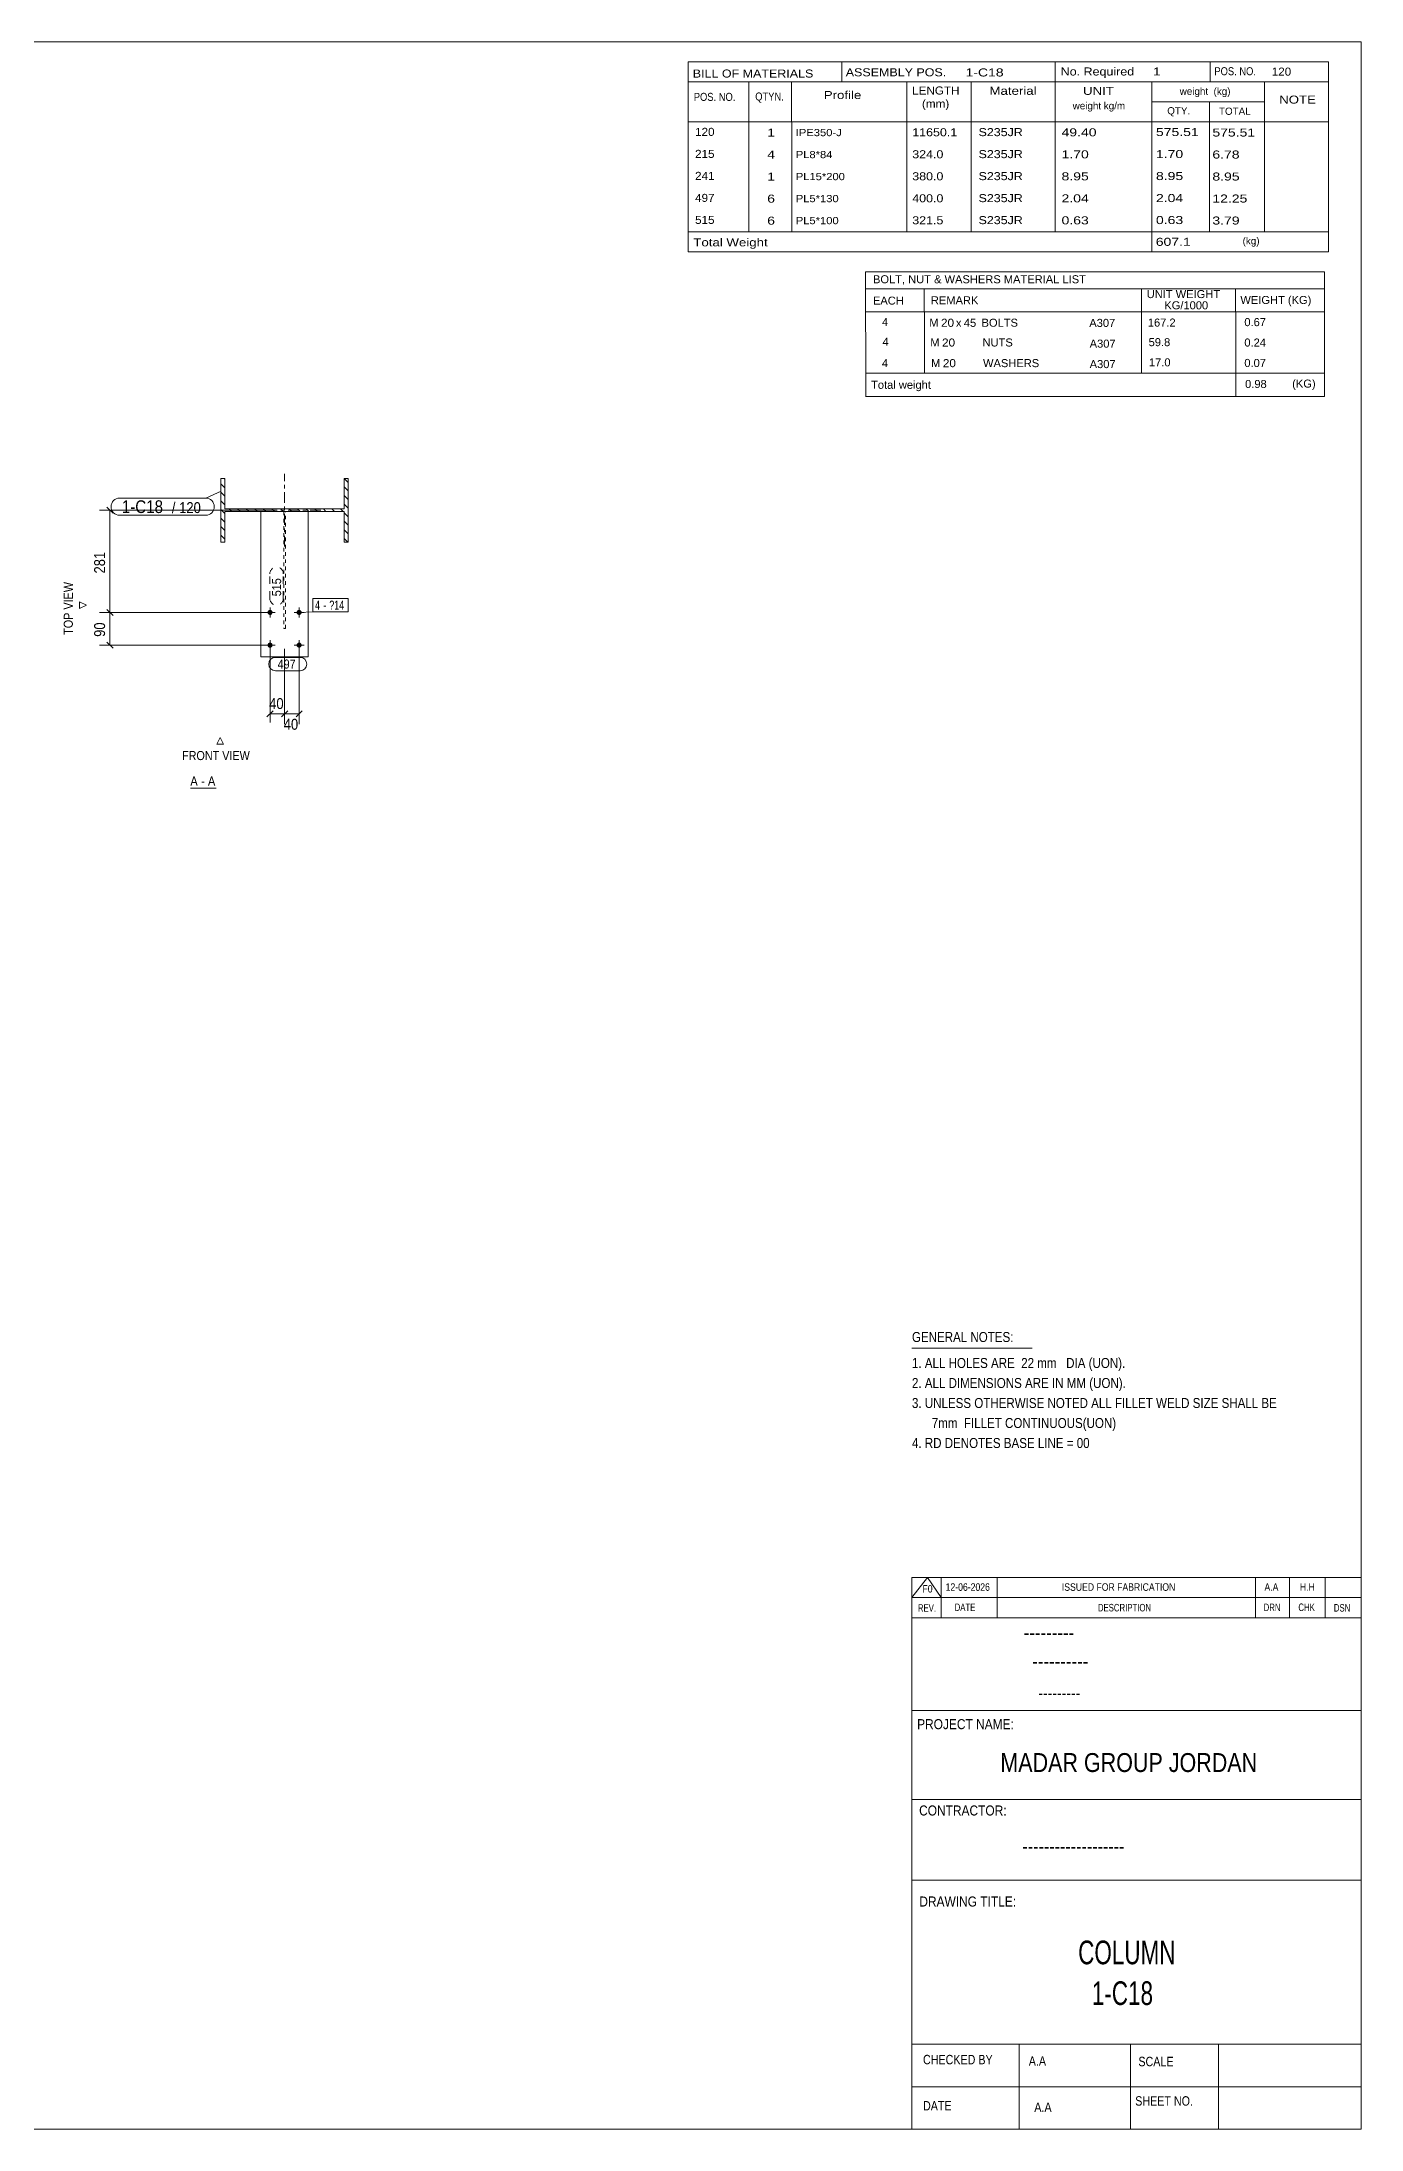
# Model space of a CAD drawing. Header units: millimetres. Extents: x 2 to 825, y 1 to 579.
# Drawn here: x 462 to 825, y 5 to 579 of the extents above; entities that cross this region are included whole.
import ezdxf

# ---------------------------------------------------------------- set-up
doc = ezdxf.new("R2010")
doc.units = ezdxf.units.MM
for name, pattern in [('XKITLINE00', [0]), ('XKITLINE01', [4, 1, -1, 1, -1]), ('XKITLINE02', [4, 2, -2]), ('XKITLINE03', [6, 3, -1, 1, -1])]:
    doc.linetypes.add(name, pattern=pattern)
for name, color, linetype, lineweight in [('Bolt', 3, 'Continuous', 0), ('BoltMark', 7, 'Continuous', 0), ('Dimensions', 7, 'Continuous', 0), ('DrawingSheet', 5, 'Continuous', 0), ('OtherObjectType', 7, 'Continuous', 0), ('Part', 2, 'Continuous', 0), ('PartMark', 7, 'Continuous', 0)]:
    doc.layers.add(name, color=color, linetype=linetype, lineweight=lineweight)
doc.styles.add('@ARIAL_UNICODE_MS_BOLD', font='ARIAL.TTF')
doc.styles.add('ARIAL', font='ARIAL.TTF')
doc.styles.add('ARIAL_NARROW', font='ARIALN.TTF')
doc.styles.add('COMIC_SANS_MS_BOLD', font='COMICBD.TTF')
doc.styles.add('SWIS721_EX_BT', font='ARIAL.TTF')
doc.styles.add('SWISSE', font='ARIAL.TTF')

# ---------------------------------------------------------------- blocks, each defined once
blk = doc.blocks.new('*A1')
at = {"layer": 'Part', "color": 7, "linetype": 'XKITLINE00', "lineweight": 0}
for p, q in [((512.65, 456.37), (511.55, 457.47)), ((512.65, 454.02), (511.55, 455.12)), ((512.65, 458.73), (512.45, 458.93)), ((546.55, 457.83), (545.45, 458.93)), ((545.45, 458.93), (545.45, 458.93)), ((546.55, 455.47), (545.45, 456.57)), ((546.55, 453.12), (545.45, 454.22)), ((512.65, 451.66), (511.55, 452.76)), ((512.65, 449.3), (511.55, 450.4)), ((512.65, 446.94), (511.55, 448.04)), ((514.48, 449.83), (513.78, 450.53)), ((516.83, 449.83), (516.13, 450.53)), ((519.19, 449.83), (518.49, 450.53)), ((521.55, 449.83), (520.85, 450.53)), ((523.9, 449.83), (523.2, 450.53)), ((526.26, 449.83), (525.56, 450.53)), ((528.62, 449.83), (527.92, 450.53)), ((530.98, 449.83), (530.28, 450.53)), ((533.33, 449.83), (532.63, 450.53)), ((535.69, 449.83), (534.99, 450.53)), ((538.05, 449.83), (537.35, 450.53)), ((540.41, 449.83), (539.71, 450.53)), ((542.76, 449.83), (542.06, 450.53)), ((545.12, 449.83), (544.42, 450.53)), ((546.55, 450.76), (545.45, 451.86)), ((546.55, 448.4), (545.45, 449.5)), ((512.65, 444.59), (511.55, 445.69)), ((512.65, 442.23), (511.55, 443.33)), ((546.55, 446.05), (545.45, 447.15)), ((546.55, 443.69), (545.45, 444.79)), ((546.45, 441.43), (545.45, 442.43))]:
    blk.add_line(p, q, dxfattribs=at)
blk = doc.blocks.new('*A57')
at = {"layer": 'Bolt'}
for points in [[(524.35, 422.12), (524.35, 422.15), (524.36, 422.18), (524.36, 422.22), (524.37, 422.25), (524.38, 422.29), (524.39, 422.32), (524.4, 422.35), (524.42, 422.38), (524.43, 422.41), (524.45, 422.44), (524.47, 422.47), (524.49, 422.5), (524.51, 422.53), (524.53, 422.55), (524.56, 422.58), (524.58, 422.6), (524.61, 422.62), (524.63, 422.64), (524.66, 422.66), (524.69, 422.68), (524.72, 422.7), (524.75, 422.71), (524.78, 422.73), (524.81, 422.74), (524.85, 422.75), (524.88, 422.76), (524.91, 422.77), (524.95, 422.77), (524.98, 422.78), (525.02, 422.78), (525.05, 422.78), (525.08, 422.78), (525.12, 422.78), (525.15, 422.77), (525.19, 422.77), (525.22, 422.76), (525.25, 422.75), (525.29, 422.74), (525.32, 422.73), (525.35, 422.71), (525.38, 422.7), (525.41, 422.68), (525.44, 422.66), (525.47, 422.64), (525.49, 422.62), (525.52, 422.6), (525.54, 422.58), (525.57, 422.55), (525.59, 422.53), (525.61, 422.5), (525.63, 422.47), (525.65, 422.44), (525.67, 422.41), (525.68, 422.38), (525.7, 422.35), (525.71, 422.32), (525.72, 422.29), (525.73, 422.25), (525.74, 422.22), (525.74, 422.18), (525.75, 422.15), (525.75, 422.12), (525.75, 422.08), (525.75, 422.05), (525.75, 422.01), (525.74, 421.98), (525.74, 421.95), (525.73, 421.91), (525.72, 421.88), (525.71, 421.85), (525.7, 421.81), (525.68, 421.78), (525.67, 421.75), (525.65, 421.72), (525.63, 421.69), (525.61, 421.67), (525.59, 421.64), (525.57, 421.61), (525.54, 421.59), (525.52, 421.56), (525.49, 421.54), (525.47, 421.52), (525.44, 421.5), (525.41, 421.48), (525.38, 421.46), (525.35, 421.45), (525.32, 421.44), (525.29, 421.42), (525.25, 421.41), (525.22, 421.4), (525.19, 421.4), (525.15, 421.39), (525.12, 421.39), (525.08, 421.38), (525.05, 421.38), (525.02, 421.38), (524.98, 421.39), (524.95, 421.39), (524.91, 421.4), (524.88, 421.4), (524.85, 421.41), (524.81, 421.42), (524.78, 421.44), (524.75, 421.45), (524.72, 421.46), (524.69, 421.48), (524.66, 421.5), (524.63, 421.52), (524.61, 421.54), (524.58, 421.56), (524.56, 421.59), (524.53, 421.61), (524.51, 421.64), (524.49, 421.67), (524.47, 421.69), (524.45, 421.72), (524.43, 421.75), (524.42, 421.78), (524.4, 421.81), (524.39, 421.85), (524.38, 421.88), (524.37, 421.91), (524.36, 421.95), (524.36, 421.98), (524.35, 422.01), (524.35, 422.05), (524.35, 422.08)], [(532.35, 422.12), (532.35, 422.15), (532.36, 422.18), (532.36, 422.22), (532.37, 422.25), (532.38, 422.29), (532.39, 422.32), (532.4, 422.35), (532.42, 422.38), (532.43, 422.41), (532.45, 422.44), (532.47, 422.47), (532.49, 422.5), (532.51, 422.53), (532.53, 422.55), (532.56, 422.58), (532.58, 422.6), (532.61, 422.62), (532.63, 422.64), (532.66, 422.66), (532.69, 422.68), (532.72, 422.7), (532.75, 422.71), (532.78, 422.73), (532.81, 422.74), (532.85, 422.75), (532.88, 422.76), (532.91, 422.77), (532.95, 422.77), (532.98, 422.78), (533.02, 422.78), (533.05, 422.78), (533.08, 422.78), (533.12, 422.78), (533.15, 422.77), (533.19, 422.77), (533.22, 422.76), (533.25, 422.75), (533.29, 422.74), (533.32, 422.73), (533.35, 422.71), (533.38, 422.7), (533.41, 422.68), (533.44, 422.66), (533.47, 422.64), (533.49, 422.62), (533.52, 422.6), (533.54, 422.58), (533.57, 422.55), (533.59, 422.53), (533.61, 422.5), (533.63, 422.47), (533.65, 422.44), (533.67, 422.41), (533.68, 422.38), (533.7, 422.35), (533.71, 422.32), (533.72, 422.29), (533.73, 422.25), (533.74, 422.22), (533.74, 422.18), (533.75, 422.15), (533.75, 422.12), (533.75, 422.08), (533.75, 422.05), (533.75, 422.01), (533.74, 421.98), (533.74, 421.95), (533.73, 421.91), (533.72, 421.88), (533.71, 421.85), (533.7, 421.81), (533.68, 421.78), (533.67, 421.75), (533.65, 421.72), (533.63, 421.69), (533.61, 421.67), (533.59, 421.64), (533.57, 421.61), (533.54, 421.59), (533.52, 421.56), (533.49, 421.54), (533.47, 421.52), (533.44, 421.5), (533.41, 421.48), (533.38, 421.46), (533.35, 421.45), (533.32, 421.44), (533.29, 421.42), (533.25, 421.41), (533.22, 421.4), (533.19, 421.4), (533.15, 421.39), (533.12, 421.39), (533.08, 421.38), (533.05, 421.38), (533.02, 421.38), (532.98, 421.39), (532.95, 421.39), (532.91, 421.4), (532.88, 421.4), (532.85, 421.41), (532.81, 421.42), (532.78, 421.44), (532.75, 421.45), (532.72, 421.46), (532.69, 421.48), (532.66, 421.5), (532.63, 421.52), (532.61, 421.54), (532.58, 421.56), (532.56, 421.59), (532.53, 421.61), (532.51, 421.64), (532.49, 421.67), (532.47, 421.69), (532.45, 421.72), (532.43, 421.75), (532.42, 421.78), (532.4, 421.81), (532.39, 421.85), (532.38, 421.88), (532.37, 421.91), (532.36, 421.95), (532.36, 421.98), (532.35, 422.01), (532.35, 422.05), (532.35, 422.08)], [(524.35, 413.12), (524.35, 413.15), (524.36, 413.18), (524.36, 413.22), (524.37, 413.25), (524.38, 413.29), (524.39, 413.32), (524.4, 413.35), (524.42, 413.38), (524.43, 413.41), (524.45, 413.44), (524.47, 413.47), (524.49, 413.5), (524.51, 413.53), (524.53, 413.55), (524.56, 413.58), (524.58, 413.6), (524.61, 413.62), (524.63, 413.64), (524.66, 413.66), (524.69, 413.68), (524.72, 413.7), (524.75, 413.71), (524.78, 413.73), (524.81, 413.74), (524.85, 413.75), (524.88, 413.76), (524.91, 413.77), (524.95, 413.77), (524.98, 413.78), (525.02, 413.78), (525.05, 413.78), (525.08, 413.78), (525.12, 413.78), (525.15, 413.77), (525.19, 413.77), (525.22, 413.76), (525.25, 413.75), (525.29, 413.74), (525.32, 413.73), (525.35, 413.71), (525.38, 413.7), (525.41, 413.68), (525.44, 413.66), (525.47, 413.64), (525.49, 413.62), (525.52, 413.6), (525.54, 413.58), (525.57, 413.55), (525.59, 413.53), (525.61, 413.5), (525.63, 413.47), (525.65, 413.44), (525.67, 413.41), (525.68, 413.38), (525.7, 413.35), (525.71, 413.32), (525.72, 413.29), (525.73, 413.25), (525.74, 413.22), (525.74, 413.18), (525.75, 413.15), (525.75, 413.12), (525.75, 413.08), (525.75, 413.05), (525.75, 413.01), (525.74, 412.98), (525.74, 412.95), (525.73, 412.91), (525.72, 412.88), (525.71, 412.85), (525.7, 412.81), (525.68, 412.78), (525.67, 412.75), (525.65, 412.72), (525.63, 412.69), (525.61, 412.67), (525.59, 412.64), (525.57, 412.61), (525.54, 412.59), (525.52, 412.56), (525.49, 412.54), (525.47, 412.52), (525.44, 412.5), (525.41, 412.48), (525.38, 412.46), (525.35, 412.45), (525.32, 412.44), (525.29, 412.42), (525.25, 412.41), (525.22, 412.4), (525.19, 412.4), (525.15, 412.39), (525.12, 412.39), (525.08, 412.38), (525.05, 412.38), (525.02, 412.38), (524.98, 412.39), (524.95, 412.39), (524.91, 412.4), (524.88, 412.4), (524.85, 412.41), (524.81, 412.42), (524.78, 412.44), (524.75, 412.45), (524.72, 412.46), (524.69, 412.48), (524.66, 412.5), (524.63, 412.52), (524.61, 412.54), (524.58, 412.56), (524.56, 412.59), (524.53, 412.61), (524.51, 412.64), (524.49, 412.67), (524.47, 412.69), (524.45, 412.72), (524.43, 412.75), (524.42, 412.78), (524.4, 412.81), (524.39, 412.85), (524.38, 412.88), (524.37, 412.91), (524.36, 412.95), (524.36, 412.98), (524.35, 413.01), (524.35, 413.05), (524.35, 413.08)], [(532.35, 413.12), (532.35, 413.15), (532.36, 413.18), (532.36, 413.22), (532.37, 413.25), (532.38, 413.29), (532.39, 413.32), (532.4, 413.35), (532.42, 413.38), (532.43, 413.41), (532.45, 413.44), (532.47, 413.47), (532.49, 413.5), (532.51, 413.53), (532.53, 413.55), (532.56, 413.58), (532.58, 413.6), (532.61, 413.62), (532.63, 413.64), (532.66, 413.66), (532.69, 413.68), (532.72, 413.7), (532.75, 413.71), (532.78, 413.73), (532.81, 413.74), (532.85, 413.75), (532.88, 413.76), (532.91, 413.77), (532.95, 413.77), (532.98, 413.78), (533.02, 413.78), (533.05, 413.78), (533.08, 413.78), (533.12, 413.78), (533.15, 413.77), (533.19, 413.77), (533.22, 413.76), (533.25, 413.75), (533.29, 413.74), (533.32, 413.73), (533.35, 413.71), (533.38, 413.7), (533.41, 413.68), (533.44, 413.66), (533.47, 413.64), (533.49, 413.62), (533.52, 413.6), (533.54, 413.58), (533.57, 413.55), (533.59, 413.53), (533.61, 413.5), (533.63, 413.47), (533.65, 413.44), (533.67, 413.41), (533.68, 413.38), (533.7, 413.35), (533.71, 413.32), (533.72, 413.29), (533.73, 413.25), (533.74, 413.22), (533.74, 413.18), (533.75, 413.15), (533.75, 413.12), (533.75, 413.08), (533.75, 413.05), (533.75, 413.01), (533.74, 412.98), (533.74, 412.95), (533.73, 412.91), (533.72, 412.88), (533.71, 412.85), (533.7, 412.81), (533.68, 412.78), (533.67, 412.75), (533.65, 412.72), (533.63, 412.69), (533.61, 412.67), (533.59, 412.64), (533.57, 412.61), (533.54, 412.59), (533.52, 412.56), (533.49, 412.54), (533.47, 412.52), (533.44, 412.5), (533.41, 412.48), (533.38, 412.46), (533.35, 412.45), (533.32, 412.44), (533.29, 412.42), (533.25, 412.41), (533.22, 412.4), (533.19, 412.4), (533.15, 412.39), (533.12, 412.39), (533.08, 412.38), (533.05, 412.38), (533.02, 412.38), (532.98, 412.39), (532.95, 412.39), (532.91, 412.4), (532.88, 412.4), (532.85, 412.41), (532.81, 412.42), (532.78, 412.44), (532.75, 412.45), (532.72, 412.46), (532.69, 412.48), (532.66, 412.5), (532.63, 412.52), (532.61, 412.54), (532.58, 412.56), (532.56, 412.59), (532.53, 412.61), (532.51, 412.64), (532.49, 412.67), (532.47, 412.69), (532.45, 412.72), (532.43, 412.75), (532.42, 412.78), (532.4, 412.81), (532.39, 412.85), (532.38, 412.88), (532.37, 412.91), (532.36, 412.95), (532.36, 412.98), (532.35, 413.01), (532.35, 413.05), (532.35, 413.08)]]:
    blk.add_hatch(color=3, dxfattribs=at).paths.add_polyline_path(points, flags=17)
at = {"layer": 'Bolt', "color": 3, "linetype": 'XKITLINE00', "lineweight": 0}
for p, q in [((523.65, 422.08), (526.45, 422.08)), ((525.05, 420.68), (525.05, 423.48)), ((531.65, 422.08), (534.45, 422.08)), ((533.05, 420.68), (533.05, 423.48)), ((525.05, 411.68), (525.05, 414.48)), ((533.05, 411.68), (533.05, 414.48)), ((523.65, 413.08), (526.45, 413.08)), ((531.65, 413.08), (534.45, 413.08))]:
    blk.add_line(p, q, dxfattribs=at)
blk = doc.blocks.new('*A58')
at = {"layer": 'Part', "color": 7, "linetype": 'XKITLINE03', "lineweight": 0}
for p, q in [((529.05, 440.18), (529.05, 460.18)), ((539.05, 450.18), (519.05, 450.18))]:
    blk.add_line(p, q, dxfattribs=at)
at = {"layer": 'Part', "color": 2, "linetype": 'XKITLINE00', "lineweight": 0}
for p, q in [((511.55, 441.43), (511.55, 458.93)), ((511.55, 458.93), (512.65, 458.93)), ((512.65, 458.93), (512.65, 450.53)), ((545.45, 458.93), (546.55, 458.93)), ((545.45, 450.53), (545.45, 458.93)), ((546.55, 458.93), (546.55, 441.43)), ((512.65, 450.53), (545.45, 450.53)), ((545.45, 449.83), (512.65, 449.83)), ((512.65, 449.83), (512.65, 441.43)), ((545.45, 441.43), (545.45, 449.83)), ((512.65, 441.43), (511.55, 441.43)), ((546.55, 441.43), (545.45, 441.43))]:
    blk.add_line(p, q, dxfattribs=at)
blk = doc.blocks.new('*A59')
at = {"layer": 'Part', "color": 7, "linetype": 'XKITLINE01', "lineweight": 0}
for p, q in [((529.3, 449.83), (528.8, 449.83)), ((528.8, 449.83), (528.8, 417.68)), ((529.3, 417.68), (529.3, 449.83)), ((528.8, 417.68), (529.3, 417.68))]:
    blk.add_line(p, q, dxfattribs=at)
blk = doc.blocks.new('*A60')
at = {"layer": 'Part', "color": 2, "linetype": 'XKITLINE00', "lineweight": 0}
for p, q in [((522.55, 409.83), (522.55, 449.83)), ((535.55, 409.83), (535.55, 449.83)), ((535.55, 409.83), (522.55, 409.83))]:
    blk.add_line(p, q, dxfattribs=at)
at = {"layer": 'Part', "color": 7, "linetype": 'XKITLINE01', "lineweight": 0}
blk.add_line((535.55, 449.83), (522.55, 449.83), dxfattribs=at)
blk = doc.blocks.new('*A66')
at = {"layer": 'DrawingSheet', "color": 5, "linetype": 'XKITLINE00', "lineweight": 0}
for p, q in [((825, 579), (5, 579)), ((5, 579), (5, 5)), ((825, 5), (825, 579)), ((5, 5), (825, 5))]:
    blk.add_line(p, q, dxfattribs=at)
at = {"layer": 'DrawingSheet', "color": 5, "style": 'ARIAL', "width": 0.85}
blk.add_text('Tekla structures', height=2, rotation=90, dxfattribs=at).set_placement((4.5, 5.5))
blk = doc.blocks.new('*A67')
at = {"layer": 'OtherObjectType', "color": 7, "linetype": 'XKITLINE00', "lineweight": 0}
for p, q in [((688.76, 515.75), (688.75, 504.75)), ((688.75, 511.1), (814.88, 511.1)), ((688.76, 515.75), (814.88, 515.75)), ((704.87, 511.11), (704.87, 504.75)), ((764.57, 511.11), (764.57, 504.75)), ((790.47, 511.09), (790.47, 504.75)), ((814.88, 515.75), (814.88, 504.75)), ((688.76, 504.72), (688.76, 499.22)), ((688.77, 504.75), (814.88, 504.75)), ((704.92, 504.75), (704.92, 499.13)), ((764.57, 504.75), (764.57, 499.13)), ((790.5, 504.75), (790.5, 499.25)), ((814.88, 504.75), (814.88, 499.25)), ((688.79, 499.13), (688.79, 493.52)), ((704.95, 499.13), (704.95, 493.51)), ((764.57, 499.13), (764.57, 493.51)), ((790.5, 499.13), (790.5, 493.63)), ((814.88, 499.13), (814.88, 493.63)), ((814.88, 487.9), (688.75, 487.93)), ((688.79, 493.5), (688.79, 487.93)), ((704.95, 493.51), (704.95, 487.89)), ((764.57, 493.51), (764.57, 487.89)), ((790.5, 493.51), (790.5, 487.9)), ((814.88, 493.51), (814.88, 487.9)), ((688.78, 487.89), (688.78, 481.49)), ((688.85, 487.89), (814.87, 487.89)), ((790.5, 487.86), (790.5, 481.44)), ((814.87, 487.86), (814.87, 481.45)), ((688.77, 481.45), (814.87, 481.45))]:
    blk.add_line(p, q, dxfattribs=at)
at = {"layer": 'OtherObjectType', "color": 7, "style": 'ARIAL_NARROW'}
for s, width, p in [('BOLT, NUT & WASHERS MATERIAL LIST', 1.211571, (690.79, 512.59)), ('EACH', 1.211571, (690.78, 506.72)), ('REMARK', 1.211571, (706.7, 506.81)), ('UNIT WEIGHT', 1.211571, (766.03, 508.52)), (' KG/1000', 1.211571, (770.02, 505.43)), ('WEIGHT (KG)', 1.211571, (791.78, 506.9)), ('4', 1.211571, (693.26, 500.85)), ('M', 1.211571, (706.26, 500.65)), ('20', 1.275, (709.5, 500.63)), ('x', 1.211571, (713.58, 500.63)), ('45', 1.211571, (715.76, 500.62)), ('BOLTS', 1.211571, (720.63, 500.64)), ('A307', 1.211571, (750.25, 500.59)), ('167.2', 1.211571, (766.34, 500.68)), ('0.67', 1.211571, (792.87, 500.81)), ('4', 1.211571, (693.4, 495.41)), ('M', 1.211571, (706.54, 495.21)), ('20', 1.275, (709.78, 495.19)), ('NUTS', 1.211571, (720.91, 495.21)), ('A307', 1.211571, (750.35, 494.89)), ('59.8', 1.211571, (766.56, 495.3)), ('0.24', 1.211571, (792.87, 495.19)), ('4', 1.211571, (693.24, 489.54)), ('M', 1.211571, (706.76, 489.54)), ('20', 1.275, (710, 489.52)), ('WASHERS', 1.211571, (721.04, 489.53)), ('A307', 1.211571, (750.35, 489.27)), ('17.0', 1.211571, (766.64, 489.74)), ('0.07', 1.211571, (792.87, 489.58)), ('Total weight', 1.211571, (690.26, 483.57)), ('0.98', 1.211571, (793.07, 483.8)), ('(KG)', 1.211571, (806.02, 483.9))]:
    blk.add_text(s, height=2.2, dxfattribs=dict(at, width=width)).set_placement(p)
blk = doc.blocks.new('*A68')
at = {"layer": 'OtherObjectType', "color": 7, "linetype": 'XKITLINE00', "lineweight": 0}
blk.add_line((701.5, 219.82), (734.5, 219.82), dxfattribs=at)
at = {"layer": 'OtherObjectType', "color": 7, "style": 'ARIAL_NARROW', "width": 1.008832}
for s, p in [('GENERAL NOTES:', (701.5, 221.47)), ('1. ALL HOLES ARE  22 mm   DIA (UON).', (701.5, 214.32)), ('2. ALL DIMENSIONS ARE IN MM (UON).', (701.5, 208.82)), ('3. UNLESS OTHERWISE NOTED ALL FILLET WELD SIZE SHALL BE', (701.5, 203.32)), ('7mm  FILLET CONTINUOUS(UON)', (706.95, 197.82)), ('4. RD DENOTES BASE LINE = 00', (701.5, 192.32))]:
    blk.add_text(s, height=2.75, dxfattribs=at).set_placement(p)
blk = doc.blocks.new('*A69')
at = {"layer": 'OtherObjectType', "color": 7, "linetype": 'XKITLINE00', "lineweight": 0}
for p, q in [((701.5, 156.76), (825, 156.76)), ((701.5, 151.21), (705.82, 156.76)), ((701.5, 151.21), (701.5, 156.76)), ((705.82, 156.76), (709.53, 151.21)), ((709.53, 151.21), (709.53, 156.76)), ((724.97, 151.21), (724.97, 156.76)), ((795.98, 151.21), (795.98, 156.76)), ((805.24, 151.21), (805.24, 156.76)), ((815.12, 151.21), (815.12, 156.76)), ((825, 151.21), (825, 156.76)), ((701.5, 151.21), (825, 151.21)), ((701.5, 145.65), (701.5, 151.21)), ((705.21, 151.21), (825, 151.21)), ((709.53, 145.65), (709.53, 151.21)), ((724.97, 145.65), (724.97, 151.21)), ((795.98, 145.65), (795.98, 151.21)), ((805.24, 145.65), (805.24, 151.21)), ((815.12, 145.65), (815.12, 151.21)), ((825, 145.65), (825, 151.21))]:
    blk.add_line(p, q, dxfattribs=at)
at = {"layer": 'OtherObjectType', "color": 7, "style": 'ARIAL_NARROW'}
for s, height, width, p in [('12-06-2026', 2.058, 1.008832, (710.76, 153.06)), ('ISSUED FOR FABRICATION', 2.0583, 1.008832, (742.71, 153.06)), ('A.A', 2.058, 1.008832, (798.4, 153.06)), ('H.H', 2.058, 1.008832, (808.13, 153.06)), ('REV.', 2.058, 0.907949, (703.13, 147.31)), ('F0', 2.058, 1.008832, (704.4, 152.59)), ('DATE', 2.058, 0.907949, (713.23, 147.5)), ('DESCRIPTION', 2.0583, 0.907949, (752.61, 147.39)), ('DRN', 2.058, 0.907949, (798.17, 147.47)), ('CHK', 2.058, 0.907949, (807.72, 147.5)), ('DSN', 2.058, 0.907949, (817.47, 147.35))]:
    blk.add_text(s, height=height, dxfattribs=dict(at, width=width)).set_placement(p)
blk = doc.blocks.new('*A71')
at = {"layer": 'OtherObjectType', "color": 2, "linetype": 'XKITLINE00', "lineweight": 0}
for p, q in [((701.5, 145.65), (825, 145.65)), ((701.5, 5), (701.5, 145.64)), ((824.98, 145.64), (825, 5)), ((825, 120.14), (701.5, 120.14)), ((701.5, 95.63), (825, 95.63)), ((825, 73.49), (701.5, 73.49)), ((825, 28.4), (701.5, 28.4)), ((730.94, 28.4), (730.94, 5)), ((761.62, 5), (761.62, 28.4)), ((785.75, 5), (785.75, 28.4)), ((825, 16.7), (701.5, 16.7)), ((825, 5), (701.5, 5))]:
    blk.add_line(p, q, dxfattribs=at)
at = {"layer": 'OtherObjectType', "color": 4, "style": '@ARIAL_UNICODE_MS_BOLD', "width": 0.85}
blk.add_text('---------', height=3.9, dxfattribs=at).set_placement((732.23, 139.59))
at = {"layer": 'OtherObjectType', "color": 7, "style": 'ARIAL', "width": 0.85}
for s, height, p in [('----------', 3.9, (734.56, 131.77)), ('---------', 3.25, (736.21, 123.31))]:
    blk.add_text(s, height=height, dxfattribs=at).set_placement(p)
at = {"layer": 'OtherObjectType', "color": 3, "width": 0.85}
for s, style, p in [('PROJECT NAME:', 'SWIS721_EX_BT', (702.92, 115.01)), ('CONTRACTOR:', 'SWISSE', (703.47, 91.27)), ('DRAWING TITLE:', 'SWIS721_EX_BT', (703.53, 66.24))]:
    blk.add_text(s, height=2.7618, dxfattribs=dict(at, style=style)).set_placement(p)
at = {"layer": 'OtherObjectType', "color": 7, "width": 0.85}
for s, height, p in [('MADAR GROUP JORDAN', 5.2, (725.79, 103.23)), ('CHECKED BY', 2.592, (704.53, 22.86)), ('A.A', 2.592, (733.61, 22.45)), ('SCALE', 2.592, (763.74, 22.33)), ('DATE', 2.592, (704.54, 10.16)), ('A.A', 2.592, (735.14, 9.76)), ('SHEET NO.', 2.592, (762.87, 11.49))]:
    blk.add_text(s, height=height, dxfattribs=at).set_placement(p)
at = {"layer": 'OtherObjectType', "color": 1}
for s, height, style, width, p in [('-------------------', 3.9, 'COMIC_SANS_MS_BOLD', 0.85, (731.87, 80.86)), ('COLUMN', 6.5, 'ARIAL', 0.68, (747.19, 50.37)), ('1-C18', 6.5, 'ARIAL', 0.68, (750.95, 39.17))]:
    blk.add_text(s, height=height, dxfattribs=dict(at, style=style, width=width)).set_placement(p)
blk = doc.blocks.new('*A72')
at = {"layer": 'OtherObjectType', "color": 7, "linetype": 'XKITLINE00', "lineweight": 0}
for p, q in [((639.98, 573.5), (815.98, 573.5)), ((639.98, 573.5), (639.98, 562.5)), ((682.26, 573.42), (682.26, 567.87)), ((740.85, 568), (740.85, 573.5)), ((783.43, 567.96), (783.43, 573.42)), ((815.98, 568), (815.98, 573.5)), ((639.98, 568), (815.98, 568)), ((656.64, 568), (656.64, 557)), ((668.4, 567.98), (668.4, 557.03)), ((700.12, 567.99), (700.13, 557)), ((717.78, 567.98), (717.78, 557)), ((740.85, 567.98), (740.85, 557)), ((767.43, 568), (767.43, 557)), ((798.42, 568), (798.42, 557)), ((815.98, 568), (815.98, 562.5)), ((639.98, 562.5), (639.98, 557)), ((639.98, 557), (815.98, 557)), ((639.98, 557), (639.98, 550.95)), ((656.63, 557), (656.63, 550.95)), ((668.44, 556.99), (668.44, 550.95)), ((700.12, 557), (700.11, 550.95)), ((717.79, 557), (717.79, 550.95)), ((740.87, 557), (740.87, 550.95)), ((767.44, 557), (767.44, 550.95)), ((767.45, 562.52), (798.45, 562.52)), ((783.28, 562.52), (783.28, 557)), ((783.33, 556.95), (783.33, 550.95)), ((798.43, 557), (798.43, 550.95)), ((815.98, 562.5), (815.98, 557)), ((815.98, 557), (815.98, 550.95)), ((639.98, 550.95), (639.98, 544.9)), ((656.63, 550.95), (656.63, 544.9)), ((668.44, 550.94), (668.44, 544.9)), ((700.12, 550.95), (700.11, 544.9)), ((717.79, 550.95), (717.79, 544.9)), ((740.87, 550.95), (740.87, 544.9)), ((767.44, 550.95), (767.44, 544.9)), ((783.33, 550.9), (783.33, 544.9)), ((798.43, 550.95), (798.43, 544.9)), ((815.98, 550.95), (815.98, 544.9)), ((639.98, 544.9), (639.98, 538.85)), ((656.63, 544.9), (656.63, 538.85)), ((668.44, 544.89), (668.44, 538.85)), ((700.12, 544.9), (700.11, 538.85)), ((717.79, 544.9), (717.79, 538.85)), ((740.87, 544.9), (740.87, 538.85)), ((767.44, 544.9), (767.44, 538.85)), ((783.33, 544.85), (783.33, 538.85)), ((798.43, 544.9), (798.43, 538.85)), ((815.98, 544.9), (815.98, 538.85)), ((639.98, 538.85), (639.98, 532.8)), ((656.63, 538.85), (656.63, 532.8)), ((668.44, 538.84), (668.44, 532.8)), ((700.12, 538.85), (700.11, 532.8)), ((717.79, 538.85), (717.79, 532.8)), ((740.87, 538.85), (740.87, 532.8)), ((767.44, 538.85), (767.44, 532.8)), ((783.33, 538.8), (783.33, 532.8)), ((798.43, 538.85), (798.43, 532.8)), ((815.98, 538.85), (815.98, 532.8)), ((639.98, 532.8), (639.98, 526.75)), ((656.63, 532.8), (656.63, 526.75)), ((668.44, 532.79), (668.44, 526.75)), ((700.12, 532.8), (700.11, 526.75)), ((717.79, 532.8), (717.79, 526.75)), ((740.87, 532.8), (740.87, 526.75)), ((767.44, 532.8), (767.44, 526.75)), ((783.33, 532.75), (783.33, 526.75)), ((798.43, 532.8), (798.43, 526.75)), ((815.98, 532.8), (815.98, 526.75)), ((639.98, 526.75), (815.98, 526.75)), ((639.98, 526.75), (639.98, 521.25)), ((767.44, 526.75), (767.44, 521.25)), ((815.98, 526.75), (815.98, 521.25)), ((639.98, 521.25), (815.98, 521.25))]:
    blk.add_line(p, q, dxfattribs=at)
at = {"layer": 'OtherObjectType', "color": 7, "style": 'ARIAL_NARROW'}
for s, height, width, p in [('BILL OF MATERIALS', 2.2, 1.36, (641.25, 569.16)), ('ASSEMBLY POS.', 2.2, 1.36, (683.3, 569.5)), ('1-C18', 2.2, 1.525501, (716.23, 569.46)), ('No. Required', 2.2, 1.36, (742.39, 569.72)), ('1', 2.2, 1.525501, (767.75, 569.72)), ('POS. NO.', 2.2, 1.02, (784.63, 569.79)), ('120', 2.2, 1.270501, (800.4, 569.69)), ('POS. NO.', 2.2, 1.02, (641.53, 562.74)), ('QTYN.', 2.2, 1.02, (658.42, 562.84)), ('Profile', 2.2, 1.445, (677.26, 563.25)), ('LENGTH', 2.2, 1.275, (701.54, 564.49)), ('(mm)', 2.2, 1.275, (704.26, 560.86)), ('Material', 2.2, 1.445, (722.81, 564.41)), ('UNIT', 2.2, 1.445, (748.52, 564.4)), ('weight  (kg)', 1.98, 1.19, (775.11, 564.39)), ('NOTE', 2.2, 1.445, (802.44, 561.99)), ('weight kg/m', 1.98, 1.19, (745.69, 560.4)), ('QTY.', 1.98, 1.19, (771.68, 559.03)), ('TOTAL', 1.98, 1.19, (785.9, 558.91)), ('120', 2.2, 1.270501, (641.89, 553.12)), ('1', 2.2, 1.525501, (661.71, 552.91)), ('IPE350-J', 1.98, 1.355501, (669.56, 553.04)), ('11650.1', 2.2, 1.355501, (701.59, 553.01)), ('S235JR', 2.2, 1.355501, (719.81, 553.05)), ('49.40', 2.2, 1.525501, (742.62, 552.99)), ('575.51', 2.2, 1.525501, (768.57, 553.07)), ('575.51', 2.2, 1.525501, (784.08, 552.94)), ('215', 2.2, 1.270501, (641.89, 547.07)), ('4', 2.2, 1.525501, (661.71, 546.86)), ('PL8*84', 1.98, 1.355501, (669.56, 546.99)), ('324.0', 2.2, 1.355501, (701.59, 546.96)), ('S235JR', 2.2, 1.355501, (719.81, 547)), ('1.70', 2.2, 1.525501, (742.62, 546.94)), ('1.70', 2.2, 1.525501, (768.57, 547.02)), ('6.78', 2.2, 1.525501, (784.08, 546.89)), ('241', 2.2, 1.270501, (641.89, 541.02)), ('1', 2.2, 1.525501, (661.71, 540.81)), ('PL15*200', 1.98, 1.355501, (669.56, 540.94)), ('380.0', 2.2, 1.355501, (701.59, 540.91)), ('S235JR', 2.2, 1.355501, (719.81, 540.95)), ('8.95', 2.2, 1.525501, (742.62, 540.89)), ('8.95', 2.2, 1.525501, (768.57, 540.97)), ('8.95', 2.2, 1.525501, (784.08, 540.84)), ('497', 2.2, 1.270501, (641.89, 534.97)), ('6', 2.2, 1.525501, (661.71, 534.76)), ('PL5*130', 1.98, 1.355501, (669.56, 534.89)), ('400.0', 2.2, 1.355501, (701.59, 534.86)), ('S235JR', 2.2, 1.355501, (719.81, 534.9)), ('2.04', 2.2, 1.525501, (742.62, 534.84)), ('2.04', 2.2, 1.525501, (768.57, 534.92)), ('12.25', 2.2, 1.525501, (784.08, 534.79)), ('515', 2.2, 1.270501, (641.89, 528.92)), ('6', 2.2, 1.525501, (661.71, 528.71)), ('PL5*100', 1.98, 1.355501, (669.56, 528.84)), ('321.5', 2.2, 1.355501, (701.59, 528.81)), ('S235JR', 2.2, 1.355501, (719.81, 528.85)), ('0.63', 2.2, 1.525501, (742.62, 528.79)), ('0.63', 2.2, 1.525501, (768.57, 528.87)), ('3.79', 2.2, 1.525501, (784.08, 528.74)), ('Total Weight', 2.2, 1.445, (641.4, 522.74)), ('607.1', 2.2, 1.525501, (768.52, 522.89)), ('(kg)', 1.98, 1.19, (792.4, 523.26))]:
    blk.add_text(s, height=height, dxfattribs=dict(at, width=width)).set_placement(p)
blk = doc.blocks.new('*A144')
at = {"layer": 'Dimensions', "color": 7, "linetype": 'XKITLINE00', "lineweight": 0}
for p, q in [((524.05, 422.08), (478.2, 422.08)), ((480.2, 422.93), (481.9, 421.23)), ((481.05, 413.08), (481.05, 422.08)), ((480.2, 413.93), (481.9, 412.23)), ((524.05, 413.08), (478.2, 413.08))]:
    blk.add_line(p, q, dxfattribs=at)
at = {"layer": 'Dimensions', "color": 3}
for p in [(481.05, 422.08), (481.05, 413.08)]:
    blk.add_point(p, dxfattribs=at)
at = {"layer": 'Dimensions', "color": 3, "style": 'ARIAL', "width": 0.85}
blk.add_text('90', height=3, rotation=90.00021, dxfattribs=at).set_placement((479.7, 415.36))
blk = doc.blocks.new('*A145')
at = {"layer": 'Dimensions', "color": 7, "linetype": 'XKITLINE00', "lineweight": 0}
for p, q in [((524.05, 450.18), (478.2, 450.18)), ((480.2, 451.03), (481.9, 449.33)), ((481.05, 422.08), (481.05, 450.18)), ((524.05, 422.08), (478.2, 422.08)), ((480.2, 422.93), (481.9, 421.23))]:
    blk.add_line(p, q, dxfattribs=at)
at = {"layer": 'Dimensions', "color": 3}
for p in [(481.05, 450.18), (481.05, 422.08)]:
    blk.add_point(p, dxfattribs=at)
at = {"layer": 'Dimensions', "color": 3, "style": 'ARIAL', "width": 0.85}
blk.add_text('281', height=3, rotation=90.00021, dxfattribs=at).set_placement((479.7, 432.79))
blk = doc.blocks.new('*A146')
at = {"layer": 'Dimensions', "color": 7, "linetype": 'XKITLINE00', "lineweight": 0}
for p, q in [((525.05, 412.08), (525.05, 391.78)), ((529.05, 412.08), (529.05, 391.78)), ((525.9, 395.03), (524.2, 393.33)), ((525.05, 394.18), (529.05, 394.18)), ((529.9, 395.03), (528.2, 393.33))]:
    blk.add_line(p, q, dxfattribs=at)
at = {"layer": 'Dimensions', "color": 3}
for p in [(525.05, 394.18), (529.05, 394.18)]:
    blk.add_point(p, dxfattribs=at)
at = {"layer": 'Dimensions', "color": 3, "style": 'ARIAL', "width": 0.85}
blk.add_text('40', height=3, dxfattribs=at).set_placement((524.82, 395.53))
blk = doc.blocks.new('*A147')
at = {"layer": 'Dimensions', "color": 7, "linetype": 'XKITLINE00', "lineweight": 0}
for p, q in [((529.05, 412.08), (529.05, 391.33)), ((533.05, 412.08), (533.05, 391.33)), ((529.9, 395.03), (528.2, 393.33)), ((529.05, 394.18), (533.05, 394.18)), ((533.9, 395.03), (532.2, 393.33))]:
    blk.add_line(p, q, dxfattribs=at)
at = {"layer": 'Dimensions', "color": 3}
for p in [(529.05, 394.18), (533.05, 394.18)]:
    blk.add_point(p, dxfattribs=at)
at = {"layer": 'Dimensions', "color": 3, "style": 'ARIAL', "width": 0.85}
blk.add_text('40', height=3, dxfattribs=at).set_placement((528.82, 389.83))
blk = doc.blocks.new('*A148')
at = {"layer": 'BoltMark', "color": 7, "linetype": 'XKITLINE00', "lineweight": 0}
for p, q in [((536.82, 425.93), (546.51, 425.93)), ((536.82, 422.23), (536.82, 425.93)), ((546.51, 422.23), (546.51, 425.93)), ((533.05, 422.08), (536.82, 422.23)), ((536.82, 422.23), (546.51, 422.23))]:
    blk.add_line(p, q, dxfattribs=at)
at = {"layer": 'BoltMark', "color": 3, "style": 'ARIAL_NARROW', "width": 0.85}
for s, p in [('4', (537.42, 422.83)), ('?14', (541.35, 422.83)), ('-', (539.69, 422.83))]:
    blk.add_text(s, height=2.5, dxfattribs=at).set_placement(p)
blk = doc.blocks.new('*A149')
at = {"layer": 'PartMark', "color": 7, "linetype": 'XKITLINE00', "lineweight": 0}
for p, q in [((526.54, 409.73), (533.3, 409.73)), ((526.54, 406.03), (533.3, 406.03))]:
    blk.add_line(p, q, dxfattribs=at)
for centre, start, end in [((526.54, 407.88), 90, 270), ((533.3, 407.88), 270, 90)]:
    blk.add_arc(centre, 1.85, start, end, dxfattribs=at)
at = {"layer": 'PartMark', "color": 3, "style": 'ARIAL', "width": 0.85}
blk.add_text('497', height=2.5, dxfattribs=at).set_placement((527.14, 406.63))
blk = doc.blocks.new('*A150')
at = {"layer": 'PartMark', "color": 7, "linetype": 'XKITLINE02', "lineweight": 0}
for p, q in [((525, 425.93), (525, 432.69)), ((528.7, 425.93), (528.7, 432.69))]:
    blk.add_line(p, q, dxfattribs=at)
for centre, start, end in [((526.85, 432.69), 0, 180), ((526.85, 425.93), 180, 0)]:
    blk.add_arc(centre, 1.85, start, end, dxfattribs=at)
at = {"layer": 'PartMark', "color": 3, "style": 'ARIAL', "width": 0.85}
blk.add_text('515', height=2.5, rotation=90.00021, dxfattribs=at).set_placement((528.1, 426.53))
blk = doc.blocks.new('*A151')
at = {"layer": 'PartMark', "color": 7, "linetype": 'XKITLINE00', "lineweight": 0}
for p, q in [((483.71, 453.51), (507.36, 453.51)), ((511.6, 455.4), (507.36, 453.51)), ((483.71, 448.81), (507.36, 448.81))]:
    blk.add_line(p, q, dxfattribs=at)
for centre, start, end in [((483.71, 451.16), 90, 270), ((507.36, 451.16), 270, 90)]:
    blk.add_arc(centre, 2.35, start, end, dxfattribs=at)
at = {"layer": 'PartMark', "color": 1, "style": 'ARIAL', "width": 0.85}
blk.add_text('1-C18', height=3.5, dxfattribs=at).set_placement((484.31, 449.41))
at = {"layer": 'PartMark', "color": 3, "style": 'ARIAL', "width": 0.85}
for s, p in [('/', (498.07, 449.41)), ('120', (500.08, 449.41))]:
    blk.add_text(s, height=3, dxfattribs=at).set_placement(p)
blk = doc.blocks.new('*A152')
at = {"layer": 'OtherObjectType', "color": 7, "linetype": 'XKITLINE00', "lineweight": 0}
for p, q in [((472.72, 423.14), (472.72, 425.02)), ((472.72, 425.02), (474.6, 424.08)), ((474.6, 424.08), (472.72, 423.14)), ((474.6, 424.08), (474.6, 424.08)), ((510.39, 385.86), (511.32, 387.73)), ((512.26, 385.86), (510.39, 385.86)), ((511.32, 387.73), (512.26, 385.86)), ((511.32, 387.73), (511.32, 387.73)), ((503.17, 373.73), (510.23, 373.73))]:
    blk.add_line(p, q, dxfattribs=at)
at = {"layer": 'OtherObjectType', "color": 7, "style": 'ARIAL', "width": 0.85}
blk.add_text('TOP VIEW', height=2.5, rotation=90, dxfattribs=at).set_placement((470.85, 415.93))
for s, p in [('FRONT VIEW', (500.86, 381.48)), ('A', (503.17, 374.48)), ('-', (506.15, 374.48)), ('A', (508, 374.48))]:
    blk.add_text(s, height=2.5, dxfattribs=at).set_placement(p)

msp = doc.modelspace()

# ---------------------------------------------------------------- block references
at = {"lineweight": 0}
for name in ['*A66', '*A72', '*A67', '*A58', '*A151', '*A1', '*A145', '*A60', '*A59', '*A150', '*A148', '*A144', '*A57', '*A146', '*A149', '*A147', '*A68', '*A69', '*A71']:
    msp.add_blockref(name, (0, 0), dxfattribs=at)
at = {"layer": 'OtherObjectType', "lineweight": 0}
msp.add_blockref('*A152', (0, 0), dxfattribs=at)

doc.saveas('drawing.dxf')
